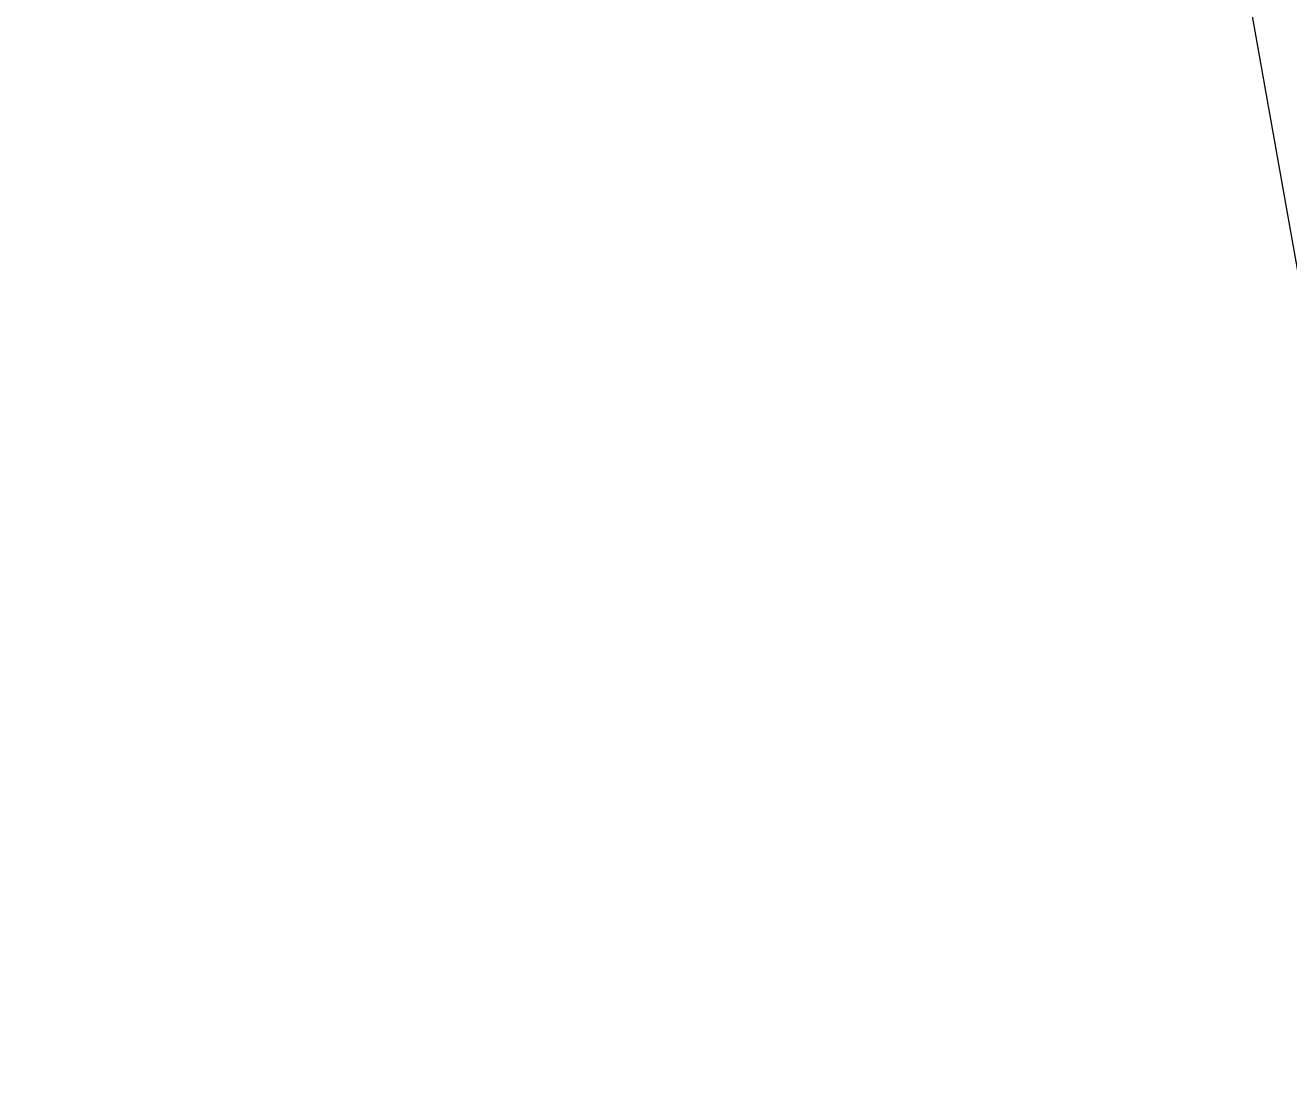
# Model space of a CAD drawing. Header units: millimetres. Extents: x 0 to 546, y 0 to 356.
# Drawn here: x 355.000731 to 355.001436, y 297.809949 to 297.810536 of the extents above; entities that cross this region are included whole.
import ezdxf
from ezdxf import colors
from ezdxf.entities.mleader import LeaderData, LeaderLine
from ezdxf.math import Vec2, Vec3

# ---------------------------------------------------------------- set-up
doc = ezdxf.new("R2010")
doc.units = ezdxf.units.MM
doc.linetypes.add('HIDDEN', pattern=[6, 4, -2])
for name, color, linetype, lineweight in [('АР_Колонны Штрих', 250, 'Continuous', 5), ('АР_Отметки', 250, 'Continuous', 15), ('АР_Размеры', 175, 'Continuous', 9), ('АР_стены', 250, 'Continuous', 30), ('АР_Сущ Несущая стена', 216, 'Continuous', 30), ('перекр 0.3', 181, 'Continuous', 30)]:
    doc.layers.add(name, color=color, linetype=linetype, lineweight=lineweight)
doc.styles.add('ISOCPEUR', font='isocpeur.ttf', dxfattribs={"width": 0.7})

# ---------------------------------------------------------------- blocks, each defined once
blk = doc.blocks.new('_DotSmall')
at = {"color": 0, "linetype": 'ByBlock', "const_width": 0.5}
blk.add_lwpolyline([(-0.0625, 0, 1), (0.0625, 0, 1)], format="xyb", close=True, dxfattribs=at)
blk = doc.blocks.new('A$Cb1ac1438')
at = {"layer": 'АР_Колонны Штрих', "ltscale": 100}
h = blk.add_hatch(dxfattribs=at)
h.set_pattern_fill('ANSI35', color=256, scale=500, angle=-72.06454)
h.set_pattern_definition([(332.935457, (-256735.91, 917047.48), (56.87424, 111.311818), []), (332.935457, (-256708.7, 916963.39), (56.87424, 111.311818), [156.25, -31.25, 0, -31.25])])
h.paths.add_polyline_path([(173.21684, -6154.52863), (50.03866, -5773.96702), (-330.52294, -5897.1452), (-207.34477, -6277.70681)])
blk = doc.blocks.new('прпр')
at = {"layer": 'АР_Размеры', "color": 5, "lineweight": 0, "ltscale": 100, "transparency": 33554687}
blk.add_lwpolyline([(355.00089502, 297.81347664), (355.0017674, 297.80855455), (355.00080703, 297.80838434), (355.00089214, 297.80790409), (355.00145744, 297.80750901), (355.00337824, 297.80784945), (354.98610086, 297.90533119)], dxfattribs=at)
blk.add_lwpolyline([(355.00089502, 297.81347664), (355.0017674, 297.80855455), (355.00080703, 297.80838434), (355.00089214, 297.80790409), (355.00145744, 297.80750901), (355.00337824, 297.80784945), (354.98610086, 297.90533119)], dxfattribs=at)
blk.add_lwpolyline([(355.00089502, 297.81347664), (355.0017674, 297.80855455), (355.00080703, 297.80838434), (355.00089214, 297.80790409), (355.00145744, 297.80750901), (355.00337824, 297.80784945), (354.98610086, 297.90533119)], dxfattribs=at)
blk.add_lwpolyline([(355.00089502, 297.81347664), (355.0017674, 297.80855455), (355.00080703, 297.80838434), (355.00089214, 297.80790409), (355.00145744, 297.80750901), (355.00337824, 297.80784945), (354.98610086, 297.90533119)], dxfattribs=at)
blk.add_lwpolyline([(355.00089502, 297.81347664), (355.0017674, 297.80855455), (355.00080703, 297.80838434), (355.00089214, 297.80790409), (355.00145744, 297.80750901), (355.00337824, 297.80784945), (354.98610086, 297.90533119)], dxfattribs=at)
blk.add_lwpolyline([(355.00089502, 297.81347664), (355.0017674, 297.80855455), (355.00080703, 297.80838434), (355.00089214, 297.80790409), (355.00145744, 297.80750901), (355.00337824, 297.80784945), (354.98610086, 297.90533119)], dxfattribs=at)
blk.add_lwpolyline([(355.00089502, 297.81347664), (355.0017674, 297.80855455), (355.00080703, 297.80838434), (355.00089214, 297.80790409), (355.00145744, 297.80750901), (355.00337824, 297.80784945), (354.98610086, 297.90533119)], dxfattribs=at)
blk.add_lwpolyline([(355.00089502, 297.81347664), (355.0017674, 297.80855455), (355.00080703, 297.80838434), (355.00089214, 297.80790409), (355.00145744, 297.80750901), (355.00337824, 297.80784945), (354.98610086, 297.90533119)], dxfattribs=at)
blk.add_lwpolyline([(355.00089502, 297.81347664), (355.0017674, 297.80855455), (355.00080703, 297.80838434), (355.00089214, 297.80790409), (355.00145744, 297.80750901), (355.00337824, 297.80784945), (354.98610086, 297.90533119)], dxfattribs=at)
blk.add_lwpolyline([(355.00089502, 297.81347664), (355.0017674, 297.80855455), (355.00080703, 297.80838434), (355.00089214, 297.80790409), (355.00145744, 297.80750901), (355.00337824, 297.80784945), (354.98610086, 297.90533119)], dxfattribs=at)
blk.add_lwpolyline([(355.00089502, 297.81347664), (355.0017674, 297.80855455), (355.00080703, 297.80838434), (355.00089214, 297.80790409), (355.00145744, 297.80750901), (355.00337824, 297.80784945), (354.98610086, 297.90533119)], dxfattribs=at)
blk.add_lwpolyline([(355.00089502, 297.81347664), (355.0017674, 297.80855455), (355.00080703, 297.80838434), (355.00089214, 297.80790409), (355.00145744, 297.80750901), (355.00337824, 297.80784945), (354.98610086, 297.90533119)], dxfattribs=at)
blk.add_lwpolyline([(355.00089502, 297.81347664), (355.0017674, 297.80855455), (355.00080703, 297.80838434), (355.00089214, 297.80790409), (355.00145744, 297.80750901), (355.00337824, 297.80784945), (354.98610086, 297.90533119)], dxfattribs=at)
blk.add_lwpolyline([(355.00089502, 297.81347664), (355.0017674, 297.80855455), (355.00080703, 297.80838434), (355.00089214, 297.80790409), (355.00145744, 297.80750901), (355.00337824, 297.80784945), (354.98610086, 297.90533119)], dxfattribs=at)
blk.add_lwpolyline([(355.00089502, 297.81347664), (355.0017674, 297.80855455), (355.00080703, 297.80838434), (355.00089214, 297.80790409), (355.00145744, 297.80750901), (355.00337824, 297.80784945), (354.98610086, 297.90533119)], dxfattribs=at)
blk.add_lwpolyline([(355.00089502, 297.81347664), (355.0017674, 297.80855455), (355.00080703, 297.80838434), (355.00089214, 297.80790409), (355.00145744, 297.80750901), (355.00337824, 297.80784945), (354.98610086, 297.90533119)], dxfattribs=at)
blk.add_lwpolyline([(355.00089502, 297.81347664), (355.0017674, 297.80855455), (355.00080703, 297.80838434), (355.00089214, 297.80790409), (355.00145744, 297.80750901), (355.00337824, 297.80784945), (354.98610086, 297.90533119)], dxfattribs=at)
blk.add_lwpolyline([(355.00089502, 297.81347664), (355.0017674, 297.80855455), (355.00080703, 297.80838434), (355.00089214, 297.80790409), (355.00145744, 297.80750901), (355.00337824, 297.80784945), (354.98610086, 297.90533119)], dxfattribs=at)
blk.add_lwpolyline([(355.00089502, 297.81347664), (355.0017674, 297.80855455), (355.00080703, 297.80838434), (355.00089214, 297.80790409), (355.00145744, 297.80750901), (355.00337824, 297.80784945), (354.98610086, 297.90533119)], dxfattribs=at)
blk.add_lwpolyline([(355.00089502, 297.81347664), (355.0017674, 297.80855455), (355.00080703, 297.80838434), (355.00089214, 297.80790409), (355.00145744, 297.80750901), (355.00337824, 297.80784945), (354.98610086, 297.90533119)], dxfattribs=at)
blk.add_lwpolyline([(355.00089502, 297.81347664), (355.0017674, 297.80855455), (355.00080703, 297.80838434), (355.00089214, 297.80790409), (355.00145744, 297.80750901), (355.00337824, 297.80784945), (354.98610086, 297.90533119)], dxfattribs=at)
blk.add_lwpolyline([(355.00089502, 297.81347664), (355.0017674, 297.80855455), (355.00080703, 297.80838434), (355.00089214, 297.80790409), (355.00145744, 297.80750901), (355.00337824, 297.80784945), (354.98610086, 297.90533119)], dxfattribs=at)
blk.add_lwpolyline([(355.00089502, 297.81347664), (355.0017674, 297.80855455), (355.00080703, 297.80838434), (355.00089214, 297.80790409), (355.00145744, 297.80750901), (355.00337824, 297.80784945), (354.98610086, 297.90533119)], dxfattribs=at)
blk.add_lwpolyline([(355.00089502, 297.81347664), (355.0017674, 297.80855455), (355.00080703, 297.80838434), (355.00089214, 297.80790409), (355.00145744, 297.80750901), (355.00337824, 297.80784945), (354.98610086, 297.90533119)], dxfattribs=at)
blk.add_lwpolyline([(355.00089502, 297.81347664), (355.0017674, 297.80855455), (355.00080703, 297.80838434), (355.00089214, 297.80790409), (355.00145744, 297.80750901), (355.00337824, 297.80784945), (354.98610086, 297.90533119)], dxfattribs=at)
blk.add_lwpolyline([(355.00089502, 297.81347664), (355.0017674, 297.80855455), (355.00080703, 297.80838434), (355.00089214, 297.80790409), (355.00145744, 297.80750901), (355.00337824, 297.80784945), (354.98610086, 297.90533119)], dxfattribs=at)
blk.add_lwpolyline([(355.00089502, 297.81347664), (355.0017674, 297.80855455), (355.00080703, 297.80838434), (355.00089214, 297.80790409), (355.00145744, 297.80750901), (355.00337824, 297.80784945), (354.98610086, 297.90533119)], dxfattribs=at)
blk.add_lwpolyline([(355.00089502, 297.81347664), (355.0017674, 297.80855455), (355.00080703, 297.80838434), (355.00089214, 297.80790409), (355.00145744, 297.80750901), (355.00337824, 297.80784945), (354.98610086, 297.90533119)], dxfattribs=at)
blk.add_lwpolyline([(355.00089502, 297.81347664), (355.0017674, 297.80855455), (355.00080703, 297.80838434), (355.00089214, 297.80790409), (355.00145744, 297.80750901), (355.00337824, 297.80784945), (354.98610086, 297.90533119)], dxfattribs=at)
blk.add_lwpolyline([(355.00089502, 297.81347664), (355.0017674, 297.80855455), (355.00080703, 297.80838434), (355.00089214, 297.80790409), (355.00145744, 297.80750901), (355.00337824, 297.80784945), (354.98610086, 297.90533119)], dxfattribs=at)
blk.add_lwpolyline([(355.00089502, 297.81347664), (355.0017674, 297.80855455), (355.00080703, 297.80838434), (355.00089214, 297.80790409), (355.00145744, 297.80750901), (355.00337824, 297.80784945), (354.98610086, 297.90533119)], dxfattribs=at)
blk.add_lwpolyline([(355.00089502, 297.81347664), (355.0017674, 297.80855455), (355.00080703, 297.80838434), (355.00089214, 297.80790409), (355.00145744, 297.80750901), (355.00337824, 297.80784945), (354.98610086, 297.90533119)], dxfattribs=at)
blk.add_lwpolyline([(355.00089502, 297.81347664), (355.0017674, 297.80855455), (355.00080703, 297.80838434), (355.00089214, 297.80790409), (355.00145744, 297.80750901), (355.00337824, 297.80784945), (354.98610086, 297.90533119)], dxfattribs=at)
blk.add_lwpolyline([(355.00089502, 297.81347664), (355.0017674, 297.80855455), (355.00080703, 297.80838434), (355.00089214, 297.80790409), (355.00145744, 297.80750901), (355.00337824, 297.80784945), (354.98610086, 297.90533119)], dxfattribs=at)
blk.add_lwpolyline([(355.00089502, 297.81347664), (355.0017674, 297.80855455), (355.00080703, 297.80838434), (355.00089214, 297.80790409), (355.00145744, 297.80750901), (355.00337824, 297.80784945), (354.98610086, 297.90533119)], dxfattribs=at)
blk.add_lwpolyline([(355.00089502, 297.81347664), (355.0017674, 297.80855455), (355.00080703, 297.80838434), (355.00089214, 297.80790409), (355.00145744, 297.80750901), (355.00337824, 297.80784945), (354.98610086, 297.90533119)], dxfattribs=at)
blk.add_lwpolyline([(355.00089502, 297.81347664), (355.0017674, 297.80855455), (355.00080703, 297.80838434), (355.00089214, 297.80790409), (355.00145744, 297.80750901), (355.00337824, 297.80784945), (354.98610086, 297.90533119)], dxfattribs=at)
blk.add_lwpolyline([(355.00089502, 297.81347664), (355.0017674, 297.80855455), (355.00080703, 297.80838434), (355.00089214, 297.80790409), (355.00145744, 297.80750901), (355.00337824, 297.80784945), (354.98610086, 297.90533119)], dxfattribs=at)
blk.add_lwpolyline([(355.00089502, 297.81347664), (355.0017674, 297.80855455), (355.00080703, 297.80838434), (355.00089214, 297.80790409), (355.00145744, 297.80750901), (355.00337824, 297.80784945), (354.98610086, 297.90533119)], dxfattribs=at)
blk.add_lwpolyline([(355.00089502, 297.81347664), (355.0017674, 297.80855455), (355.00080703, 297.80838434), (355.00089214, 297.80790409), (355.00145744, 297.80750901), (355.00337824, 297.80784945), (354.98610086, 297.90533119)], dxfattribs=at)
blk.add_lwpolyline([(355.00089502, 297.81347664), (355.0017674, 297.80855455), (355.00080703, 297.80838434), (355.00089214, 297.80790409), (355.00145744, 297.80750901), (355.00337824, 297.80784945), (354.98610086, 297.90533119)], dxfattribs=at)
blk.add_lwpolyline([(355.00089502, 297.81347664), (355.0017674, 297.80855455), (355.00080703, 297.80838434), (355.00089214, 297.80790409), (355.00145744, 297.80750901), (355.00337824, 297.80784945), (354.98610086, 297.90533119)], dxfattribs=at)
blk.add_lwpolyline([(355.00089502, 297.81347664), (355.0017674, 297.80855455), (355.00080703, 297.80838434), (355.00089214, 297.80790409), (355.00145744, 297.80750901), (355.00337824, 297.80784945), (354.98610086, 297.90533119)], dxfattribs=at)
blk.add_lwpolyline([(355.00089502, 297.81347664), (355.0017674, 297.80855455), (355.00080703, 297.80838434), (355.00089214, 297.80790409), (355.00145744, 297.80750901), (355.00337824, 297.80784945), (354.98610086, 297.90533119)], dxfattribs=at)
blk.add_lwpolyline([(355.00089502, 297.81347664), (355.0017674, 297.80855455), (355.00080703, 297.80838434), (355.00089214, 297.80790409), (355.00145744, 297.80750901), (355.00337824, 297.80784945), (354.98610086, 297.90533119)], dxfattribs=at)
blk.add_lwpolyline([(355.00089502, 297.81347664), (355.0017674, 297.80855455), (355.00080703, 297.80838434), (355.00089214, 297.80790409), (355.00145744, 297.80750901), (355.00337824, 297.80784945), (354.98610086, 297.90533119)], dxfattribs=at)
blk.add_lwpolyline([(355.00089502, 297.81347664), (355.0017674, 297.80855455), (355.00080703, 297.80838434), (355.00089214, 297.80790409), (355.00145744, 297.80750901), (355.00337824, 297.80784945), (354.98610086, 297.90533119)], dxfattribs=at)
blk.add_lwpolyline([(355.00089502, 297.81347664), (355.0017674, 297.80855455), (355.00080703, 297.80838434), (355.00089214, 297.80790409), (355.00145744, 297.80750901), (355.00337824, 297.80784945), (354.98610086, 297.90533119)], dxfattribs=at)
blk.add_lwpolyline([(355.00089502, 297.81347664), (355.0017674, 297.80855455), (355.00080703, 297.80838434), (355.00089214, 297.80790409), (355.00145744, 297.80750901), (355.00337824, 297.80784945), (354.98610086, 297.90533119)], dxfattribs=at)
blk.add_lwpolyline([(355.00089502, 297.81347664), (355.0017674, 297.80855455), (355.00080703, 297.80838434), (355.00089214, 297.80790409), (355.00145744, 297.80750901), (355.00337824, 297.80784945), (354.98610086, 297.90533119)], dxfattribs=at)
blk.add_lwpolyline([(355.00089502, 297.81347664), (355.0017674, 297.80855455), (355.00080703, 297.80838434), (355.00089214, 297.80790409), (355.00145744, 297.80750901), (355.00337824, 297.80784945), (354.98610086, 297.90533119)], dxfattribs=at)
blk.add_lwpolyline([(355.00089502, 297.81347664), (355.0017674, 297.80855455), (355.00080703, 297.80838434), (355.00089214, 297.80790409), (355.00145744, 297.80750901), (355.00337824, 297.80784945), (354.98610086, 297.90533119)], dxfattribs=at)
blk.add_lwpolyline([(355.00089502, 297.81347664), (355.0017674, 297.80855455), (355.00080703, 297.80838434), (355.00089214, 297.80790409), (355.00145744, 297.80750901), (355.00337824, 297.80784945), (354.98610086, 297.90533119)], dxfattribs=at)
blk.add_lwpolyline([(355.00089502, 297.81347664), (355.0017674, 297.80855455), (355.00080703, 297.80838434), (355.00089214, 297.80790409), (355.00145744, 297.80750901), (355.00337824, 297.80784945), (354.98610086, 297.90533119)], dxfattribs=at)
blk.add_lwpolyline([(355.00089502, 297.81347664), (355.0017674, 297.80855455), (355.00080703, 297.80838434), (355.00089214, 297.80790409), (355.00145744, 297.80750901), (355.00337824, 297.80784945), (354.98610086, 297.90533119)], dxfattribs=at)
blk.add_lwpolyline([(355.00089502, 297.81347664), (355.0017674, 297.80855455), (355.00080703, 297.80838434), (355.00089214, 297.80790409), (355.00145744, 297.80750901), (355.00337824, 297.80784945), (354.98610086, 297.90533119)], dxfattribs=at)
blk.add_lwpolyline([(355.00089502, 297.81347664), (355.0017674, 297.80855455), (355.00080703, 297.80838434), (355.00089214, 297.80790409), (355.00145744, 297.80750901), (355.00337824, 297.80784945), (354.98610086, 297.90533119)], dxfattribs=at)
blk.add_lwpolyline([(355.00089502, 297.81347664), (355.0017674, 297.80855455), (355.00080703, 297.80838434), (355.00089214, 297.80790409), (355.00145744, 297.80750901), (355.00337824, 297.80784945), (354.98610086, 297.90533119)], dxfattribs=at)
blk.add_lwpolyline([(355.00089502, 297.81347664), (355.0017674, 297.80855455), (355.00080703, 297.80838434), (355.00089214, 297.80790409), (355.00145744, 297.80750901), (355.00337824, 297.80784945), (354.98610086, 297.90533119)], dxfattribs=at)
blk.add_lwpolyline([(355.00089502, 297.81347664), (355.0017674, 297.80855455), (355.00080703, 297.80838434), (355.00089214, 297.80790409), (355.00145744, 297.80750901), (355.00337824, 297.80784945), (354.98610086, 297.90533119)], dxfattribs=at)
blk.add_lwpolyline([(355.00089502, 297.81347664), (355.0017674, 297.80855455), (355.00080703, 297.80838434), (355.00089214, 297.80790409), (355.00145744, 297.80750901), (355.00337824, 297.80784945), (354.98610086, 297.90533119)], dxfattribs=at)
blk.add_lwpolyline([(355.00089502, 297.81347664), (355.0017674, 297.80855455), (355.00080703, 297.80838434), (355.00089214, 297.80790409), (355.00145744, 297.80750901), (355.00337824, 297.80784945), (354.98610086, 297.90533119)], dxfattribs=at)
blk.add_lwpolyline([(355.00089502, 297.81347664), (355.0017674, 297.80855455), (355.00080703, 297.80838434), (355.00089214, 297.80790409), (355.00145744, 297.80750901), (355.00337824, 297.80784945), (354.98610086, 297.90533119)], dxfattribs=at)
blk.add_lwpolyline([(355.00089502, 297.81347664), (355.0017674, 297.80855455), (355.00080703, 297.80838434), (355.00089214, 297.80790409), (355.00145744, 297.80750901), (355.00337824, 297.80784945), (354.98610086, 297.90533119)], dxfattribs=at)
blk.add_lwpolyline([(355.00089502, 297.81347664), (355.0017674, 297.80855455), (355.00080703, 297.80838434), (355.00089214, 297.80790409), (355.00145744, 297.80750901), (355.00337824, 297.80784945), (354.98610086, 297.90533119)], dxfattribs=at)
blk.add_lwpolyline([(355.00089502, 297.81347664), (355.0017674, 297.80855455), (355.00080703, 297.80838434), (355.00089214, 297.80790409), (355.00145744, 297.80750901), (355.00337824, 297.80784945), (354.98610086, 297.90533119)], dxfattribs=at)
blk.add_lwpolyline([(355.00089502, 297.81347664), (355.0017674, 297.80855455), (355.00080703, 297.80838434), (355.00089214, 297.80790409), (355.00145744, 297.80750901), (355.00337824, 297.80784945), (354.98610086, 297.90533119)], dxfattribs=at)
blk.add_lwpolyline([(355.00089502, 297.81347664), (355.0017674, 297.80855455), (355.00080703, 297.80838434), (355.00089214, 297.80790409), (355.00145744, 297.80750901), (355.00337824, 297.80784945), (354.98610086, 297.90533119)], dxfattribs=at)
blk.add_lwpolyline([(355.00089502, 297.81347664), (355.0017674, 297.80855455), (355.00080703, 297.80838434), (355.00089214, 297.80790409), (355.00145744, 297.80750901), (355.00337824, 297.80784945), (354.98610086, 297.90533119)], dxfattribs=at)
blk.add_lwpolyline([(355.00089502, 297.81347664), (355.0017674, 297.80855455), (355.00080703, 297.80838434), (355.00089214, 297.80790409), (355.00145744, 297.80750901), (355.00337824, 297.80784945), (354.98610086, 297.90533119)], dxfattribs=at)
blk.add_lwpolyline([(355.00089502, 297.81347664), (355.0017674, 297.80855455), (355.00080703, 297.80838434), (355.00089214, 297.80790409), (355.00145744, 297.80750901), (355.00337824, 297.80784945), (354.98610086, 297.90533119)], dxfattribs=at)
blk.add_lwpolyline([(355.00089502, 297.81347664), (355.0017674, 297.80855455), (355.00080703, 297.80838434), (355.00089214, 297.80790409), (355.00145744, 297.80750901), (355.00337824, 297.80784945), (354.98610086, 297.90533119)], dxfattribs=at)
blk.add_lwpolyline([(355.00089502, 297.81347664), (355.0017674, 297.80855455), (355.00080703, 297.80838434), (355.00089214, 297.80790409), (355.00145744, 297.80750901), (355.00337824, 297.80784945), (354.98610086, 297.90533119)], dxfattribs=at)
blk.add_lwpolyline([(355.00089502, 297.81347664), (355.0017674, 297.80855455), (355.00080703, 297.80838434), (355.00089214, 297.80790409), (355.00145744, 297.80750901), (355.00337824, 297.80784945), (354.98610086, 297.90533119)], dxfattribs=at)
blk.add_lwpolyline([(355.00089502, 297.81347664), (355.0017674, 297.80855455), (355.00080703, 297.80838434), (355.00089214, 297.80790409), (355.00145744, 297.80750901), (355.00337824, 297.80784945), (354.98610086, 297.90533119)], dxfattribs=at)
blk.add_lwpolyline([(355.00089502, 297.81347664), (355.0017674, 297.80855455), (355.00080703, 297.80838434), (355.00089214, 297.80790409), (355.00145744, 297.80750901), (355.00337824, 297.80784945), (354.98610086, 297.90533119)], dxfattribs=at)
blk.add_lwpolyline([(355.00089502, 297.81347664), (355.0017674, 297.80855455), (355.00080703, 297.80838434), (355.00089214, 297.80790409), (355.00145744, 297.80750901), (355.00337824, 297.80784945), (354.98610086, 297.90533119)], dxfattribs=at)
blk.add_lwpolyline([(355.00089502, 297.81347664), (355.0017674, 297.80855455), (355.00080703, 297.80838434), (355.00089214, 297.80790409), (355.00145744, 297.80750901), (355.00337824, 297.80784945), (354.98610086, 297.90533119)], dxfattribs=at)
blk.add_lwpolyline([(355.00089502, 297.81347664), (355.0017674, 297.80855455), (355.00080703, 297.80838434), (355.00089214, 297.80790409), (355.00145744, 297.80750901), (355.00337824, 297.80784945), (354.98610086, 297.90533119)], dxfattribs=at)
blk.add_lwpolyline([(355.00089502, 297.81347664), (355.0017674, 297.80855455), (355.00080703, 297.80838434), (355.00089214, 297.80790409), (355.00145744, 297.80750901), (355.00337824, 297.80784945), (354.98610086, 297.90533119)], dxfattribs=at)
blk.add_lwpolyline([(355.00089502, 297.81347664), (355.0017674, 297.80855455), (355.00080703, 297.80838434), (355.00089214, 297.80790409), (355.00145744, 297.80750901), (355.00337824, 297.80784945), (354.98610086, 297.90533119)], dxfattribs=at)
blk.add_lwpolyline([(355.00089502, 297.81347664), (355.0017674, 297.80855455), (355.00080703, 297.80838434), (355.00089214, 297.80790409), (355.00145744, 297.80750901), (355.00337824, 297.80784945), (354.98610086, 297.90533119)], dxfattribs=at)
blk.add_lwpolyline([(355.00089502, 297.81347664), (355.0017674, 297.80855455), (355.00080703, 297.80838434), (355.00089214, 297.80790409), (355.00145744, 297.80750901), (355.00337824, 297.80784945), (354.98610086, 297.90533119)], dxfattribs=at)
blk.add_lwpolyline([(355.00089502, 297.81347664), (355.0017674, 297.80855455), (355.00080703, 297.80838434), (355.00089214, 297.80790409), (355.00145744, 297.80750901), (355.00337824, 297.80784945), (354.98610086, 297.90533119)], dxfattribs=at)
blk.add_lwpolyline([(355.00089502, 297.81347664), (355.0017674, 297.80855455), (355.00080703, 297.80838434), (355.00089214, 297.80790409), (355.00145744, 297.80750901), (355.00337824, 297.80784945), (354.98610086, 297.90533119)], dxfattribs=at)
blk.add_lwpolyline([(355.00089502, 297.81347664), (355.0017674, 297.80855455), (355.00080703, 297.80838434), (355.00089214, 297.80790409), (355.00145744, 297.80750901), (355.00337824, 297.80784945), (354.98610086, 297.90533119)], dxfattribs=at)
blk.add_lwpolyline([(355.00089502, 297.81347664), (355.0017674, 297.80855455), (355.00080703, 297.80838434), (355.00089214, 297.80790409), (355.00145744, 297.80750901), (355.00337824, 297.80784945), (354.98610086, 297.90533119)], dxfattribs=at)
blk.add_lwpolyline([(355.00089502, 297.81347664), (355.0017674, 297.80855455), (355.00080703, 297.80838434), (355.00089214, 297.80790409), (355.00145744, 297.80750901), (355.00337824, 297.80784945), (354.98610086, 297.90533119)], dxfattribs=at)
blk.add_lwpolyline([(355.00089502, 297.81347664), (355.0017674, 297.80855455), (355.00080703, 297.80838434), (355.00089214, 297.80790409), (355.00145744, 297.80750901), (355.00337824, 297.80784945), (354.98610086, 297.90533119)], dxfattribs=at)
blk.add_lwpolyline([(355.00089502, 297.81347664), (355.0017674, 297.80855455), (355.00080703, 297.80838434), (355.00089214, 297.80790409), (355.00145744, 297.80750901), (355.00337824, 297.80784945), (354.98610086, 297.90533119)], dxfattribs=at)
blk.add_lwpolyline([(355.00089502, 297.81347664), (355.0017674, 297.80855455), (355.00080703, 297.80838434), (355.00089214, 297.80790409), (355.00145744, 297.80750901), (355.00337824, 297.80784945), (354.98610086, 297.90533119)], dxfattribs=at)
blk.add_lwpolyline([(355.00089502, 297.81347664), (355.0017674, 297.80855455), (355.00080703, 297.80838434), (355.00089214, 297.80790409), (355.00145744, 297.80750901), (355.00337824, 297.80784945), (354.98610086, 297.90533119)], dxfattribs=at)
blk.add_lwpolyline([(355.00089502, 297.81347664), (355.0017674, 297.80855455), (355.00080703, 297.80838434), (355.00089214, 297.80790409), (355.00145744, 297.80750901), (355.00337824, 297.80784945), (354.98610086, 297.90533119)], dxfattribs=at)
blk.add_lwpolyline([(355.00089502, 297.81347664), (355.0017674, 297.80855455), (355.00080703, 297.80838434), (355.00089214, 297.80790409), (355.00145744, 297.80750901), (355.00337824, 297.80784945), (354.98610086, 297.90533119)], dxfattribs=at)
blk.add_lwpolyline([(355.00089502, 297.81347664), (355.0017674, 297.80855455), (355.00080703, 297.80838434), (355.00089214, 297.80790409), (355.00145744, 297.80750901), (355.00337824, 297.80784945), (354.98610086, 297.90533119)], dxfattribs=at)
blk.add_lwpolyline([(355.00089502, 297.81347664), (355.0017674, 297.80855455), (355.00080703, 297.80838434), (355.00089214, 297.80790409), (355.00145744, 297.80750901), (355.00337824, 297.80784945), (354.98610086, 297.90533119)], dxfattribs=at)
blk.add_lwpolyline([(355.00089502, 297.81347664), (355.0017674, 297.80855455), (355.00080703, 297.80838434), (355.00089214, 297.80790409), (355.00145744, 297.80750901), (355.00337824, 297.80784945), (354.98610086, 297.90533119)], dxfattribs=at)
blk.add_lwpolyline([(355.00089502, 297.81347664), (355.0017674, 297.80855455), (355.00080703, 297.80838434), (355.00089214, 297.80790409), (355.00145744, 297.80750901), (355.00337824, 297.80784945), (354.98610086, 297.90533119)], dxfattribs=at)
blk.add_lwpolyline([(355.00089502, 297.81347664), (355.0017674, 297.80855455), (355.00080703, 297.80838434), (355.00089214, 297.80790409), (355.00145744, 297.80750901), (355.00337824, 297.80784945), (354.98610086, 297.90533119)], dxfattribs=at)
blk.add_lwpolyline([(355.00089502, 297.81347664), (355.0017674, 297.80855455), (355.00080703, 297.80838434), (355.00089214, 297.80790409), (355.00145744, 297.80750901), (355.00337824, 297.80784945), (354.98610086, 297.90533119)], dxfattribs=at)
blk.add_lwpolyline([(355.00089502, 297.81347664), (355.0017674, 297.80855455), (355.00080703, 297.80838434), (355.00089214, 297.80790409), (355.00145744, 297.80750901), (355.00337824, 297.80784945), (354.98610086, 297.90533119)], dxfattribs=at)
blk.add_lwpolyline([(355.00089502, 297.81347664), (355.0017674, 297.80855455), (355.00080703, 297.80838434), (355.00089214, 297.80790409), (355.00145744, 297.80750901), (355.00337824, 297.80784945), (354.98610086, 297.90533119)], dxfattribs=at)
blk.add_lwpolyline([(355.00089502, 297.81347664), (355.0017674, 297.80855455), (355.00080703, 297.80838434), (355.00089214, 297.80790409), (355.00145744, 297.80750901), (355.00337824, 297.80784945), (354.98610086, 297.90533119)], dxfattribs=at)
blk.add_lwpolyline([(355.00089502, 297.81347664), (355.0017674, 297.80855455), (355.00080703, 297.80838434), (355.00089214, 297.80790409), (355.00145744, 297.80750901), (355.00337824, 297.80784945), (354.98610086, 297.90533119)], dxfattribs=at)
blk.add_lwpolyline([(355.00089502, 297.81347664), (355.0017674, 297.80855455), (355.00080703, 297.80838434), (355.00089214, 297.80790409), (355.00145744, 297.80750901), (355.00337824, 297.80784945), (354.98610086, 297.90533119)], dxfattribs=at)
blk.add_lwpolyline([(355.00089502, 297.81347664), (355.0017674, 297.80855455), (355.00080703, 297.80838434), (355.00089214, 297.80790409), (355.00145744, 297.80750901), (355.00337824, 297.80784945), (354.98610086, 297.90533119)], dxfattribs=at)
blk.add_lwpolyline([(355.00089502, 297.81347664), (355.0017674, 297.80855455), (355.00080703, 297.80838434), (355.00089214, 297.80790409), (355.00145744, 297.80750901), (355.00337824, 297.80784945), (354.98610086, 297.90533119)], dxfattribs=at)
blk.add_lwpolyline([(355.00089502, 297.81347664), (355.0017674, 297.80855455), (355.00080703, 297.80838434), (355.00089214, 297.80790409), (355.00145744, 297.80750901), (355.00337824, 297.80784945), (354.98610086, 297.90533119)], dxfattribs=at)
blk.add_lwpolyline([(355.00089502, 297.81347664), (355.0017674, 297.80855455), (355.00080703, 297.80838434), (355.00089214, 297.80790409), (355.00145744, 297.80750901), (355.00337824, 297.80784945), (354.98610086, 297.90533119)], dxfattribs=at)
blk.add_lwpolyline([(355.00089502, 297.81347664), (355.0017674, 297.80855455), (355.00080703, 297.80838434), (355.00089214, 297.80790409), (355.00145744, 297.80750901), (355.00337824, 297.80784945), (354.98610086, 297.90533119)], dxfattribs=at)
blk.add_lwpolyline([(355.00089502, 297.81347664), (355.0017674, 297.80855455), (355.00080703, 297.80838434), (355.00089214, 297.80790409), (355.00145744, 297.80750901), (355.00337824, 297.80784945), (354.98610086, 297.90533119)], dxfattribs=at)
blk.add_lwpolyline([(355.00089502, 297.81347664), (355.0017674, 297.80855455), (355.00080703, 297.80838434), (355.00089214, 297.80790409), (355.00145744, 297.80750901), (355.00337824, 297.80784945), (354.98610086, 297.90533119)], dxfattribs=at)
blk.add_lwpolyline([(355.00089502, 297.81347664), (355.0017674, 297.80855455), (355.00080703, 297.80838434), (355.00089214, 297.80790409), (355.00145744, 297.80750901), (355.00337824, 297.80784945), (354.98610086, 297.90533119)], dxfattribs=at)
blk.add_lwpolyline([(355.00089502, 297.81347664), (355.0017674, 297.80855455), (355.00080703, 297.80838434), (355.00089214, 297.80790409), (355.00145744, 297.80750901), (355.00337824, 297.80784945), (354.98610086, 297.90533119)], dxfattribs=at)
blk.add_lwpolyline([(355.00089502, 297.81347664), (355.0017674, 297.80855455), (355.00080703, 297.80838434), (355.00089214, 297.80790409), (355.00145744, 297.80750901), (355.00337824, 297.80784945), (354.98610086, 297.90533119)], dxfattribs=at)
blk.add_lwpolyline([(355.00089502, 297.81347664), (355.0017674, 297.80855455), (355.00080703, 297.80838434), (355.00089214, 297.80790409), (355.00145744, 297.80750901), (355.00337824, 297.80784945), (354.98610086, 297.90533119)], dxfattribs=at)
blk.add_lwpolyline([(355.00089502, 297.81347664), (355.0017674, 297.80855455), (355.00080703, 297.80838434), (355.00089214, 297.80790409), (355.00145744, 297.80750901), (355.00337824, 297.80784945), (354.98610086, 297.90533119)], dxfattribs=at)
blk.add_lwpolyline([(355.00089502, 297.81347664), (355.0017674, 297.80855455), (355.00080703, 297.80838434), (355.00089214, 297.80790409), (355.00145744, 297.80750901), (355.00337824, 297.80784945), (354.98610086, 297.90533119)], dxfattribs=at)
blk.add_lwpolyline([(355.00089502, 297.81347664), (355.0017674, 297.80855455), (355.00080703, 297.80838434), (355.00089214, 297.80790409), (355.00145744, 297.80750901), (355.00337824, 297.80784945), (354.98610086, 297.90533119)], dxfattribs=at)
blk.add_lwpolyline([(355.00089502, 297.81347664), (355.0017674, 297.80855455), (355.00080703, 297.80838434), (355.00089214, 297.80790409), (355.00145744, 297.80750901), (355.00337824, 297.80784945), (354.98610086, 297.90533119)], dxfattribs=at)
blk.add_lwpolyline([(355.00089502, 297.81347664), (355.0017674, 297.80855455), (355.00080703, 297.80838434), (355.00089214, 297.80790409), (355.00145744, 297.80750901), (355.00337824, 297.80784945), (354.98610086, 297.90533119)], dxfattribs=at)
blk.add_lwpolyline([(355.00089502, 297.81347664), (355.0017674, 297.80855455), (355.00080703, 297.80838434), (355.00089214, 297.80790409), (355.00145744, 297.80750901), (355.00337824, 297.80784945), (354.98610086, 297.90533119)], dxfattribs=at)
blk.add_lwpolyline([(355.00089502, 297.81347664), (355.0017674, 297.80855455), (355.00080703, 297.80838434), (355.00089214, 297.80790409), (355.00145744, 297.80750901), (355.00337824, 297.80784945), (354.98610086, 297.90533119)], dxfattribs=at)
blk.add_lwpolyline([(355.00089502, 297.81347664), (355.0017674, 297.80855455), (355.00080703, 297.80838434), (355.00089214, 297.80790409), (355.00145744, 297.80750901), (355.00337824, 297.80784945), (354.98610086, 297.90533119)], dxfattribs=at)
blk.add_lwpolyline([(355.00089502, 297.81347664), (355.0017674, 297.80855455), (355.00080703, 297.80838434), (355.00089214, 297.80790409), (355.00145744, 297.80750901), (355.00337824, 297.80784945), (354.98610086, 297.90533119)], dxfattribs=at)
blk.add_lwpolyline([(355.00089502, 297.81347664), (355.0017674, 297.80855455), (355.00080703, 297.80838434), (355.00089214, 297.80790409), (355.00145744, 297.80750901), (355.00337824, 297.80784945), (354.98610086, 297.90533119)], dxfattribs=at)
blk.add_lwpolyline([(355.00089502, 297.81347664), (355.0017674, 297.80855455), (355.00080703, 297.80838434), (355.00089214, 297.80790409), (355.00145744, 297.80750901), (355.00337824, 297.80784945), (354.98610086, 297.90533119)], dxfattribs=at)
blk.add_lwpolyline([(355.00089502, 297.81347664), (355.0017674, 297.80855455), (355.00080703, 297.80838434), (355.00089214, 297.80790409), (355.00145744, 297.80750901), (355.00337824, 297.80784945), (354.98610086, 297.90533119)], dxfattribs=at)
blk.add_lwpolyline([(355.00089502, 297.81347664), (355.0017674, 297.80855455), (355.00080703, 297.80838434), (355.00089214, 297.80790409), (355.00145744, 297.80750901), (355.00337824, 297.80784945), (354.98610086, 297.90533119)], dxfattribs=at)
blk.add_lwpolyline([(355.00089502, 297.81347664), (355.0017674, 297.80855455), (355.00080703, 297.80838434), (355.00089214, 297.80790409), (355.00145744, 297.80750901), (355.00337824, 297.80784945), (354.98610086, 297.90533119)], dxfattribs=at)
blk.add_lwpolyline([(355.00089502, 297.81347664), (355.0017674, 297.80855455), (355.00080703, 297.80838434), (355.00089214, 297.80790409), (355.00145744, 297.80750901), (355.00337824, 297.80784945), (354.98610086, 297.90533119)], dxfattribs=at)
blk.add_lwpolyline([(355.00089502, 297.81347664), (355.0017674, 297.80855455), (355.00080703, 297.80838434), (355.00089214, 297.80790409), (355.00145744, 297.80750901), (355.00337824, 297.80784945), (354.98610086, 297.90533119)], dxfattribs=at)
blk.add_lwpolyline([(355.00089502, 297.81347664), (355.0017674, 297.80855455), (355.00080703, 297.80838434), (355.00089214, 297.80790409), (355.00145744, 297.80750901), (355.00337824, 297.80784945), (354.98610086, 297.90533119)], dxfattribs=at)
blk.add_lwpolyline([(355.00089502, 297.81347664), (355.0017674, 297.80855455), (355.00080703, 297.80838434), (355.00089214, 297.80790409), (355.00145744, 297.80750901), (355.00337824, 297.80784945), (354.98610086, 297.90533119)], dxfattribs=at)
blk.add_lwpolyline([(355.00089502, 297.81347664), (355.0017674, 297.80855455), (355.00080703, 297.80838434), (355.00089214, 297.80790409), (355.00145744, 297.80750901), (355.00337824, 297.80784945), (354.98610086, 297.90533119)], dxfattribs=at)
blk.add_lwpolyline([(355.00089502, 297.81347664), (355.0017674, 297.80855455), (355.00080703, 297.80838434), (355.00089214, 297.80790409), (355.00145744, 297.80750901), (355.00337824, 297.80784945), (354.98610086, 297.90533119)], dxfattribs=at)
blk.add_lwpolyline([(355.00089502, 297.81347664), (355.0017674, 297.80855455), (355.00080703, 297.80838434), (355.00089214, 297.80790409), (355.00145744, 297.80750901), (355.00337824, 297.80784945), (354.98610086, 297.90533119)], dxfattribs=at)
blk.add_lwpolyline([(355.00089502, 297.81347664), (355.0017674, 297.80855455), (355.00080703, 297.80838434), (355.00089214, 297.80790409), (355.00145744, 297.80750901), (355.00337824, 297.80784945), (354.98610086, 297.90533119)], dxfattribs=at)
blk.add_lwpolyline([(355.00089502, 297.81347664), (355.0017674, 297.80855455), (355.00080703, 297.80838434), (355.00089214, 297.80790409), (355.00145744, 297.80750901), (355.00337824, 297.80784945), (354.98610086, 297.90533119)], dxfattribs=at)
blk.add_lwpolyline([(355.00089502, 297.81347664), (355.0017674, 297.80855455), (355.00080703, 297.80838434), (355.00089214, 297.80790409), (355.00145744, 297.80750901), (355.00337824, 297.80784945), (354.98610086, 297.90533119)], dxfattribs=at)
blk.add_lwpolyline([(355.00089502, 297.81347664), (355.0017674, 297.80855455), (355.00080703, 297.80838434), (355.00089214, 297.80790409), (355.00145744, 297.80750901), (355.00337824, 297.80784945), (354.98610086, 297.90533119)], dxfattribs=at)
blk.add_lwpolyline([(355.00089502, 297.81347664), (355.0017674, 297.80855455), (355.00080703, 297.80838434), (355.00089214, 297.80790409), (355.00145744, 297.80750901), (355.00337824, 297.80784945), (354.98610086, 297.90533119)], dxfattribs=at)
blk.add_lwpolyline([(355.00089502, 297.81347664), (355.0017674, 297.80855455), (355.00080703, 297.80838434), (355.00089214, 297.80790409), (355.00145744, 297.80750901), (355.00337824, 297.80784945), (354.98610086, 297.90533119)], dxfattribs=at)
blk.add_lwpolyline([(355.00089502, 297.81347664), (355.0017674, 297.80855455), (355.00080703, 297.80838434), (355.00089214, 297.80790409), (355.00145744, 297.80750901), (355.00337824, 297.80784945), (354.98610086, 297.90533119)], dxfattribs=at)
blk.add_lwpolyline([(355.00089502, 297.81347664), (355.0017674, 297.80855455), (355.00080703, 297.80838434), (355.00089214, 297.80790409), (355.00145744, 297.80750901), (355.00337824, 297.80784945), (354.98610086, 297.90533119)], dxfattribs=at)
blk.add_lwpolyline([(355.00089502, 297.81347664), (355.0017674, 297.80855455), (355.00080703, 297.80838434), (355.00089214, 297.80790409), (355.00145744, 297.80750901), (355.00337824, 297.80784945), (354.98610086, 297.90533119)], dxfattribs=at)
blk.add_lwpolyline([(355.00089502, 297.81347664), (355.0017674, 297.80855455), (355.00080703, 297.80838434), (355.00089214, 297.80790409), (355.00145744, 297.80750901), (355.00337824, 297.80784945), (354.98610086, 297.90533119)], dxfattribs=at)
blk.add_lwpolyline([(355.00089502, 297.81347664), (355.0017674, 297.80855455), (355.00080703, 297.80838434), (355.00089214, 297.80790409), (355.00145744, 297.80750901), (355.00337824, 297.80784945), (354.98610086, 297.90533119)], dxfattribs=at)
blk.add_lwpolyline([(355.00089502, 297.81347664), (355.0017674, 297.80855455), (355.00080703, 297.80838434), (355.00089214, 297.80790409), (355.00145744, 297.80750901), (355.00337824, 297.80784945), (354.98610086, 297.90533119)], dxfattribs=at)
blk.add_lwpolyline([(355.00089502, 297.81347664), (355.0017674, 297.80855455), (355.00080703, 297.80838434), (355.00089214, 297.80790409), (355.00145744, 297.80750901), (355.00337824, 297.80784945), (354.98610086, 297.90533119)], dxfattribs=at)
blk.add_lwpolyline([(355.00089502, 297.81347664), (355.0017674, 297.80855455), (355.00080703, 297.80838434), (355.00089214, 297.80790409), (355.00145744, 297.80750901), (355.00337824, 297.80784945), (354.98610086, 297.90533119)], dxfattribs=at)
blk.add_lwpolyline([(355.00089502, 297.81347664), (355.0017674, 297.80855455), (355.00080703, 297.80838434), (355.00089214, 297.80790409), (355.00145744, 297.80750901), (355.00337824, 297.80784945), (354.98610086, 297.90533119)], dxfattribs=at)
blk.add_lwpolyline([(355.00089502, 297.81347664), (355.0017674, 297.80855455), (355.00080703, 297.80838434), (355.00089214, 297.80790409), (355.00145744, 297.80750901), (355.00337824, 297.80784945), (354.98610086, 297.90533119)], dxfattribs=at)
blk.add_lwpolyline([(355.00089502, 297.81347664), (355.0017674, 297.80855455), (355.00080703, 297.80838434), (355.00089214, 297.80790409), (355.00145744, 297.80750901), (355.00337824, 297.80784945), (354.98610086, 297.90533119)], dxfattribs=at)
blk.add_lwpolyline([(355.00089502, 297.81347664), (355.0017674, 297.80855455), (355.00080703, 297.80838434), (355.00089214, 297.80790409), (355.00145744, 297.80750901), (355.00337824, 297.80784945), (354.98610086, 297.90533119)], dxfattribs=at)
blk.add_lwpolyline([(355.00089502, 297.81347664), (355.0017674, 297.80855455), (355.00080703, 297.80838434), (355.00089214, 297.80790409), (355.00145744, 297.80750901), (355.00337824, 297.80784945), (354.98610086, 297.90533119)], dxfattribs=at)
blk.add_lwpolyline([(355.00089502, 297.81347664), (355.0017674, 297.80855455), (355.00080703, 297.80838434), (355.00089214, 297.80790409), (355.00145744, 297.80750901), (355.00337824, 297.80784945), (354.98610086, 297.90533119)], dxfattribs=at)
blk.add_lwpolyline([(355.00089502, 297.81347664), (355.0017674, 297.80855455), (355.00080703, 297.80838434), (355.00089214, 297.80790409), (355.00145744, 297.80750901), (355.00337824, 297.80784945), (354.98610086, 297.90533119)], dxfattribs=at)
blk.add_lwpolyline([(355.00089502, 297.81347664), (355.0017674, 297.80855455), (355.00080703, 297.80838434), (355.00089214, 297.80790409), (355.00145744, 297.80750901), (355.00337824, 297.80784945), (354.98610086, 297.90533119)], dxfattribs=at)
blk.add_lwpolyline([(355.00089502, 297.81347664), (355.0017674, 297.80855455), (355.00080703, 297.80838434), (355.00089214, 297.80790409), (355.00145744, 297.80750901), (355.00337824, 297.80784945), (354.98610086, 297.90533119)], dxfattribs=at)
blk.add_lwpolyline([(355.00089502, 297.81347664), (355.0017674, 297.80855455), (355.00080703, 297.80838434), (355.00089214, 297.80790409), (355.00145744, 297.80750901), (355.00337824, 297.80784945), (354.98610086, 297.90533119)], dxfattribs=at)
blk.add_lwpolyline([(355.00089502, 297.81347664), (355.0017674, 297.80855455), (355.00080703, 297.80838434), (355.00089214, 297.80790409), (355.00145744, 297.80750901), (355.00337824, 297.80784945), (354.98610086, 297.90533119)], dxfattribs=at)
blk.add_lwpolyline([(355.00089502, 297.81347664), (355.0017674, 297.80855455), (355.00080703, 297.80838434), (355.00089214, 297.80790409), (355.00145744, 297.80750901), (355.00337824, 297.80784945), (354.98610086, 297.90533119)], dxfattribs=at)
blk.add_lwpolyline([(355.00089502, 297.81347664), (355.0017674, 297.80855455), (355.00080703, 297.80838434), (355.00089214, 297.80790409), (355.00145744, 297.80750901), (355.00337824, 297.80784945), (354.98610086, 297.90533119)], dxfattribs=at)
blk.add_lwpolyline([(355.00089502, 297.81347664), (355.0017674, 297.80855455), (355.00080703, 297.80838434), (355.00089214, 297.80790409), (355.00145744, 297.80750901), (355.00337824, 297.80784945), (354.98610086, 297.90533119)], dxfattribs=at)
blk.add_lwpolyline([(355.00089502, 297.81347664), (355.0017674, 297.80855455), (355.00080703, 297.80838434), (355.00089214, 297.80790409), (355.00145744, 297.80750901), (355.00337824, 297.80784945), (354.98610086, 297.90533119)], dxfattribs=at)
blk.add_lwpolyline([(355.00089502, 297.81347664), (355.0017674, 297.80855455), (355.00080703, 297.80838434), (355.00089214, 297.80790409), (355.00145744, 297.80750901), (355.00337824, 297.80784945), (354.98610086, 297.90533119)], dxfattribs=at)
blk.add_lwpolyline([(355.00089502, 297.81347664), (355.0017674, 297.80855455), (355.00080703, 297.80838434), (355.00089214, 297.80790409), (355.00145744, 297.80750901), (355.00337824, 297.80784945), (354.98610086, 297.90533119)], dxfattribs=at)
blk.add_lwpolyline([(355.00089502, 297.81347664), (355.0017674, 297.80855455), (355.00080703, 297.80838434), (355.00089214, 297.80790409), (355.00145744, 297.80750901), (355.00337824, 297.80784945), (354.98610086, 297.90533119)], dxfattribs=at)
blk.add_lwpolyline([(355.00089502, 297.81347664), (355.0017674, 297.80855455), (355.00080703, 297.80838434), (355.00089214, 297.80790409), (355.00145744, 297.80750901), (355.00337824, 297.80784945), (354.98610086, 297.90533119)], dxfattribs=at)
blk.add_lwpolyline([(355.00089502, 297.81347664), (355.0017674, 297.80855455), (355.00080703, 297.80838434), (355.00089214, 297.80790409), (355.00145744, 297.80750901), (355.00337824, 297.80784945), (354.98610086, 297.90533119)], dxfattribs=at)
at = {"layer": 'АР_Сущ Несущая стена', "lineweight": 18, "ltscale": 100}
blk.add_arc((352.33196866, 306.90841333), 9.77865462, 272.592547827, 356.635390622, dxfattribs=at)
at = {"layer": 'перекр 0.3', "color": 7, "linetype": 'HIDDEN', "lineweight": 5, "ltscale": 50}
blk.add_arc((352.32430123, 306.92640295), 9.14428347, 272.820638248, 356.288731042, dxfattribs=at)
at = {"layer": 'АР_стены', "color": 51, "ltscale": 100, "true_color": 0xf8f6b0, "xscale": 0.001, "yscale": 0.001, "zscale": 0.001}
blk.add_blockref('A$Cb1ac1438', (355.20418945, 304.02417984), dxfattribs=at)
at = {"layer": 'АР_Отметки'}
ml = blk.add_multileader_mtext('Standard', dxfattribs=at)
ml.set_content('Л.4', color=256, style='ISOCPEUR')
ml.set_leader_properties(color=256, linetype='Continuous', lineweight=-1)
ml.set_arrow_properties(name='DOTSMALL')
ml.build(insert=Vec2(0, 0))
ml.multileader.update_dxf_attribs({"has_text_frame": 1, "text_left_attachment_type": 4, "text_right_attachment_type": 4, "dogleg_length": 100, "arrow_head_size": 0.18})
ctx = ml.context
ctx.base_point, ctx.char_height, ctx.arrow_head_size, ctx.landing_gap_size, ctx.plane_origin = Vec3(147485.21593088, 168748.81397095), 0.25, 0.18, 0.05, Vec3(390.23412366, 309.1283966)
ctx.left_attachment, ctx.right_attachment = 4, 4
notes = []
notes.append((ctx, [(0, (0, 0, 0), (0, 0), (1, 0), 1, [])]))
ctx.mtext.insert, ctx.mtext.width, ctx.mtext.line_spacing_style, ctx.mtext.flow_direction = Vec3(362.16367615, 321.61938938), 0.8526970315, 2, 5
ml = blk.add_multileader_mtext('Standard', dxfattribs=at)
ml.set_content('+8,400', color=256, style='ISOCPEUR')
ml.set_leader_properties(color=256, linetype='Continuous', lineweight=-1)
ml.set_arrow_properties(name='DOTSMALL')
ml.build(insert=Vec2(0, 0))
ml.multileader.update_dxf_attribs({"has_text_frame": 1, "text_left_attachment_type": 4, "text_right_attachment_type": 4, "dogleg_length": 100, "arrow_head_size": 0.18})
ctx = ml.context
ctx.base_point, ctx.char_height, ctx.arrow_head_size, ctx.landing_gap_size, ctx.plane_origin = Vec3(147485.03499957, 168748.05661471), 0.25, 0.18, 0.05, Vec3(362.47602603, 321.33165655)
ctx.left_attachment, ctx.right_attachment = 4, 4
notes.append((ctx, [(0, (0, 0, 0), (0, 0), (1, 0), 1, [])]))
ctx.mtext.insert, ctx.mtext.width, ctx.mtext.line_spacing_style, ctx.mtext.flow_direction = Vec3(361.98274483, 320.86203313), 0.8526970315, 2, 5
ml = blk.add_multileader_mtext('Standard', dxfattribs=at)
ml.set_content('+7,050', color=256, style='ISOCPEUR')
ml.set_leader_properties(color=256, linetype='Continuous', lineweight=-1)
ml.set_arrow_properties(name='DOTSMALL')
ml.build(insert=Vec2(0, 0))
ml.multileader.update_dxf_attribs({"has_text_frame": 1, "text_left_attachment_type": 4, "text_right_attachment_type": 4, "dogleg_length": 100, "arrow_head_size": 0.18})
ctx = ml.context
ctx.base_point, ctx.char_height, ctx.arrow_head_size, ctx.landing_gap_size, ctx.plane_origin = Vec3(147490.32921005, 168747.98477701), 0.25, 0.18, 0.05, Vec3(367.14556187, 319.18929791)
ctx.left_attachment, ctx.right_attachment = 4, 4
notes.append((ctx, [(0, (0, 0, 0), (0, 0), (1, 0), 1, [])]))
ctx.mtext.insert, ctx.mtext.width, ctx.mtext.line_spacing_style, ctx.mtext.flow_direction = Vec3(367.27695532, 320.79019544), 0.8526970315, 2, 5
ml = blk.add_multileader_mtext('Standard', dxfattribs=at)
ml.set_content('+11,550', color=256, style='ISOCPEUR')
ml.set_leader_properties(color=256, linetype='Continuous', lineweight=-1)
ml.set_arrow_properties(name='DOTSMALL')
ml.build(insert=Vec2(0, 0))
ml.multileader.update_dxf_attribs({"has_text_frame": 1, "text_left_attachment_type": 4, "text_right_attachment_type": 4, "dogleg_length": 100, "arrow_head_size": 0.18})
ctx = ml.context
ctx.base_point, ctx.char_height, ctx.arrow_head_size, ctx.landing_gap_size, ctx.plane_origin = Vec3(147621.90993619, 168747.90261102), 0.25, 0.18, 0.05, Vec3(496.64646909, 319.78345054)
ctx.left_attachment, ctx.right_attachment = 4, 4
notes.append((ctx, [(0, (0, 0, 0), (0, 0), (1, 0), 1, [])]))
ctx.mtext.insert, ctx.mtext.width, ctx.mtext.line_spacing_style, ctx.mtext.flow_direction = Vec3(498.85768146, 320.70802945), 0.8526970315, 2, 5
ml = blk.add_multileader_mtext('Standard', dxfattribs=at)
ml.set_content('+11,550', color=256, style='ISOCPEUR')
ml.set_leader_properties(color=256, linetype='Continuous', lineweight=-1)
ml.set_arrow_properties(name='DOTSMALL')
ml.build(insert=Vec2(0, 0))
ml.multileader.update_dxf_attribs({"has_text_frame": 1, "text_left_attachment_type": 4, "text_right_attachment_type": 4, "dogleg_length": 100, "arrow_head_size": 0.18})
ctx = ml.context
ctx.base_point, ctx.char_height, ctx.arrow_head_size, ctx.landing_gap_size, ctx.plane_origin = Vec3(147621.90993619, 168747.90261102), 0.25, 0.18, 0.05, Vec3(496.64646909, 319.78345054)
ctx.left_attachment, ctx.right_attachment = 4, 4
notes.append((ctx, [(0, (0, 0, 0), (0, 0), (1, 0), 1, [])]))
ctx.mtext.insert, ctx.mtext.width, ctx.mtext.line_spacing_style, ctx.mtext.flow_direction = Vec3(498.85768146, 320.70802945), 0.8526970315, 2, 5
ml = blk.add_multileader_mtext('Standard', dxfattribs=at)
ml.set_content('+13,200', color=256, style='ISOCPEUR')
ml.set_leader_properties(color=256, linetype='Continuous', lineweight=-1)
ml.set_arrow_properties(name='DOTSMALL')
ml.build(insert=Vec2(0, 0))
ml.multileader.update_dxf_attribs({"has_text_frame": 1, "text_left_attachment_type": 4, "text_right_attachment_type": 4, "dogleg_length": 100, "arrow_head_size": 0.18})
ctx = ml.context
ctx.base_point, ctx.char_height, ctx.arrow_head_size, ctx.landing_gap_size, ctx.plane_origin = Vec3(147627.06578661, 168747.8361605), 0.25, 0.18, 0.05, Vec3(501.64646909, 320.52845054)
ctx.left_attachment, ctx.right_attachment = 4, 4
notes.append((ctx, [(0, (0, 0, 0), (0, 0), (1, 0), 1, [])]))
ctx.mtext.insert, ctx.mtext.width, ctx.mtext.line_spacing_style, ctx.mtext.flow_direction = Vec3(504.01353188, 320.64157892), 0.8526970315, 2, 5
ml = blk.add_multileader_mtext('Standard', dxfattribs=at)
ml.set_content('+13,340', color=256, style='ISOCPEUR')
ml.set_leader_properties(color=256, linetype='Continuous', lineweight=-1)
ml.set_arrow_properties(name='DOTSMALL')
ml.build(insert=Vec2(0, 0))
ml.multileader.update_dxf_attribs({"has_text_frame": 1, "text_left_attachment_type": 4, "text_right_attachment_type": 4, "dogleg_length": 100, "arrow_head_size": 0.18})
ctx = ml.context
ctx.base_point, ctx.char_height, ctx.arrow_head_size, ctx.landing_gap_size, ctx.plane_origin = Vec3(147626.94999628, 168746.24435518), 0.25, 0.18, 0.05, Vec3(502.32886653, 319.0113257)
ctx.left_attachment, ctx.right_attachment = 4, 4
notes.append((ctx, [(0, (0, 0, 0), (0, 0), (1, 0), 1, [])]))
ctx.mtext.insert, ctx.mtext.width, ctx.mtext.line_spacing_style, ctx.mtext.flow_direction = Vec3(503.89774155, 319.04977361), 0.8526970315, 2, 5
ml = blk.add_multileader_mtext('Standard', dxfattribs=at)
ml.set_content('+6,300', color=256, style='ISOCPEUR')
ml.set_leader_properties(color=256, linetype='Continuous', lineweight=-1)
ml.set_arrow_properties(name='DOTSMALL')
ml.build(insert=Vec2(0, 0))
ml.multileader.update_dxf_attribs({"has_text_frame": 1, "text_left_attachment_type": 4, "text_right_attachment_type": 4, "dogleg_length": 100, "arrow_head_size": 0.18})
ctx = ml.context
ctx.base_point, ctx.char_height, ctx.arrow_head_size, ctx.landing_gap_size, ctx.plane_origin = Vec3(147516.49379201, 168745.40455071), 0.25, 0.18, 0.05, Vec3(401.73535965, 315.63572319)
ctx.left_attachment, ctx.right_attachment = 4, 4
notes.append((ctx, [(0, (0, 0, 0), (0, 0), (1, 0), 1, [])]))
ctx.mtext.insert, ctx.mtext.width, ctx.mtext.line_spacing_style, ctx.mtext.flow_direction = Vec3(393.44153728, 318.20996914), 0.8526970315, 2, 5
ml = blk.add_multileader_mtext('Standard', dxfattribs=at)
ml.set_content('+8,400', color=256, style='ISOCPEUR')
ml.set_leader_properties(color=256, linetype='Continuous', lineweight=-1)
ml.set_arrow_properties(name='DOTSMALL')
ml.build(insert=Vec2(0, 0))
ml.multileader.update_dxf_attribs({"has_text_frame": 1, "text_left_attachment_type": 4, "text_right_attachment_type": 4, "dogleg_length": 100, "arrow_head_size": 0.18})
ctx = ml.context
ctx.base_point, ctx.char_height, ctx.arrow_head_size, ctx.landing_gap_size, ctx.plane_origin = Vec3(147515.83600042, 168738.75167672), 0.25, 0.18, 0.05, Vec3(396.70193123, 318.10250758)
ctx.left_attachment, ctx.right_attachment = 4, 4
notes.append((ctx, [(0, (0, 0, 0), (0, 0), (1, 0), 1, [])]))
ctx.mtext.insert, ctx.mtext.width, ctx.mtext.line_spacing_style, ctx.mtext.flow_direction = Vec3(392.78374569, 311.55709515), 0.8526970315, 2, 5
ml = blk.add_multileader_mtext('Standard', dxfattribs=at)
ml.set_content('+8,400', color=256, style='ISOCPEUR')
ml.set_leader_properties(color=256, linetype='Continuous', lineweight=-1)
ml.set_arrow_properties(name='DOTSMALL')
ml.build(insert=Vec2(0, 0))
ml.multileader.update_dxf_attribs({"has_text_frame": 1, "text_left_attachment_type": 4, "text_right_attachment_type": 4, "dogleg_length": 100, "arrow_head_size": 0.18})
ctx = ml.context
ctx.base_point, ctx.char_height, ctx.arrow_head_size, ctx.landing_gap_size, ctx.plane_origin = Vec3(147488.29465136, 168737.9060254), 0.25, 0.18, 0.05, Vec3(365.41967316, 310.1709447)
ctx.left_attachment, ctx.right_attachment = 4, 4
notes.append((ctx, [(0, (0, 0, 0), (0, 0), (1, 0), 1, [])]))
ctx.mtext.insert, ctx.mtext.width, ctx.mtext.line_spacing_style, ctx.mtext.flow_direction = Vec3(365.24239663, 310.71144383), 0.8526970315, 2, 5
for ctx, leaders in notes:
    for number, flags, end, landing, length, lines in leaders:
        leader = LeaderData()
        leader.index, (leader.has_last_leader_line, leader.has_dogleg_vector, leader.attachment_direction) = number, flags
        leader.last_leader_point, leader.dogleg_vector, leader.dogleg_length = Vec3(end), Vec3(landing), length
        for number, points, colour, breaks in lines:
            line = LeaderLine()
            line.index, line.vertices, line.color, line.breaks = number, Vec3.list(points), colors.encode_raw_color(colour), breaks
            leader.lines.append(line)
        ctx.leaders.append(leader)

msp = doc.modelspace()

# ---------------------------------------------------------------- block references
msp.add_blockref('прпр', (0, 0))

doc.saveas('drawing.dxf')
